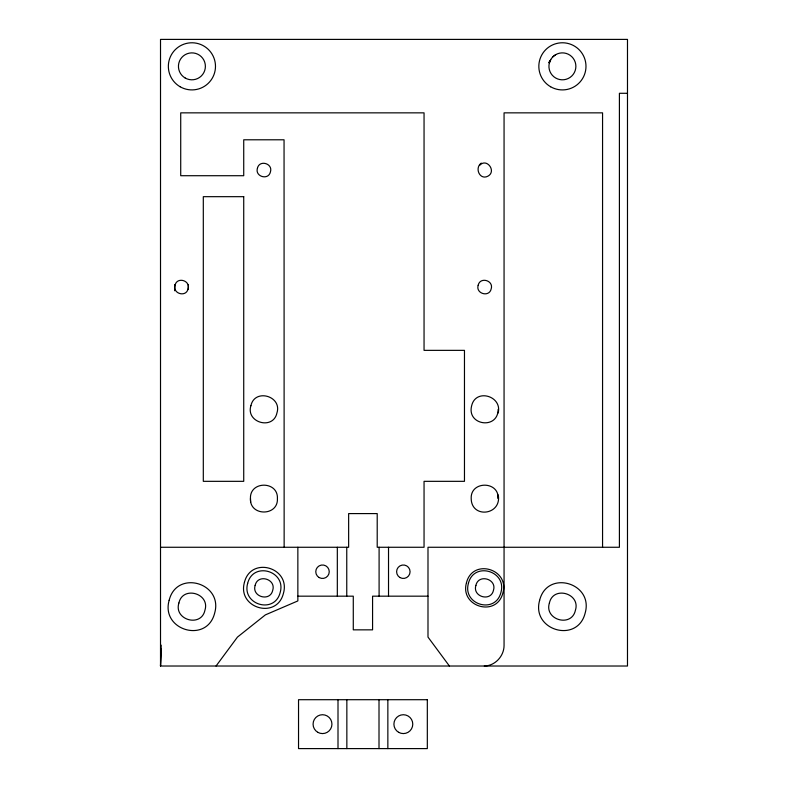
<?xml version="1.0" encoding="UTF-8"?>
<svg xmlns="http://www.w3.org/2000/svg" width="788" height="788" viewBox="0 0 788 788"><rect width="100%" height="100%" fill="white"/><g stroke="black" fill="none" stroke-linecap="round" stroke-linejoin="round"><path stroke-width="1.18" d="M188.283 284.606L188.283 289.521M174.857 284.616L174.67 290.752M161.136 645.126L160.516 666.018L627.484 666.018L627.484 39.4L160.516 39.4L160.516 666.018L161.166 648.8M498.44 496.144C500.735 515.401 471.441 518.474 471.204 498.587C470.278 480.719 499.08 480.719 498.154 498.587L498.154 494.913M250.456 498.587C249.53 480.719 278.331 480.719 277.406 498.587C278.331 516.455 249.53 516.455 250.456 498.587L250.643 502.251M498.154 409.307C498.144 429.972 466.437 425.471 471.667 405.692C475.706 388.09 502.537 396.039 498.154 412.981M549.394 62.863L550.733 59.612M479.912 165.116C486.885 157.777 496.647 171.321 488.048 176.108C479.813 180.639 474.277 167.982 481.281 163.086M548.694 62.656L550.054 60.627M216.05 666.018L237.464 637.088L265.369 614.886L297.854 600.929L297.854 547.266M552.88 56.815L555.668 54.677A13.475 13.475 0 0 1 575.88 66.35A13.475 13.475 0 0 1 555.668 78.012A13.475 13.475 0 0 1 555.668 54.677M484.295 666.018C495.061 665.899 504.024 656.138 504.064 645.52L504.064 112.851L602.564 112.851L602.564 547.266M627.484 93.289L619.407 93.289L619.407 547.266L427.992 547.266L427.992 637.088L449.406 666.018M160.516 547.266L348.641 547.266L348.641 513.589L377.206 513.589L377.206 547.266L424.052 547.266L424.052 481.33L464.467 481.33L464.467 350.355L424.052 350.355L424.052 112.851L180.718 112.851L180.718 175.714L243.728 175.714L243.728 139.791L284.054 139.791L284.143 547.266M297.854 596.171L353.28 596.171L353.28 629.848L372.576 629.848L372.576 596.171L427.992 596.171M388.523 547.266L388.523 596.171M387.854 699.705L387.854 748.6M379.097 547.266L379.097 596.171M379.008 699.705L379.008 748.6M346.848 699.705L346.848 748.6M346.759 547.266L346.759 596.171M338.003 699.705L338.003 748.6M337.323 547.266L337.323 596.171M175.044 285.256C172.345 293.697 186.185 297.677 188.056 288.871C190.755 280.439 176.916 276.45 175.044 285.256M169.144 600.318C160.565 630.38 207.086 643.983 214.691 612.975C223.27 582.903 176.739 569.31 169.144 600.318M178.896 603.027C173.498 619.9 201.176 627.869 204.929 610.257C210.327 593.394 182.649 585.425 178.896 603.027M257.43 168.248C254.731 176.679 268.56 180.669 270.442 171.863C273.141 163.431 259.301 159.442 257.43 168.248M250.919 405.692C245.521 422.565 273.2 430.534 276.943 412.932C282.35 396.059 254.672 388.09 250.919 405.692M244.418 582.43C237.06 608.208 276.943 619.861 283.453 593.285C290.802 567.508 250.929 555.855 244.418 582.43M247.668 583.337C241.542 604.82 274.776 614.532 280.203 592.379C286.33 570.906 253.096 561.194 247.668 583.337M255.145 585.415C251.5 596.812 270.185 602.18 272.717 590.301C276.361 578.914 257.676 573.536 255.145 585.415M478.168 285.256C475.469 293.697 489.309 297.677 491.19 288.871C493.889 280.439 480.05 276.45 478.168 285.256M466.457 582.795C459.601 606.849 496.824 617.723 502.902 592.921C509.757 568.867 472.534 557.993 466.457 582.795M468.417 583.337C462.28 604.82 495.514 614.532 500.941 592.379C507.068 570.906 473.834 561.194 468.417 583.337M475.893 585.415C472.248 596.812 490.934 602.18 493.465 590.301C497.11 578.914 478.424 573.536 475.893 585.415M539.632 600.318C531.053 630.38 577.584 643.983 585.179 612.975C593.758 582.903 547.227 569.31 539.632 600.318M549.394 603.027C543.996 619.9 571.664 627.869 575.417 610.257C580.815 593.394 553.146 585.425 549.394 603.027M243.728 196.675L203.304 196.675L203.304 481.33L243.728 481.33L243.728 196.675M427.323 699.705L298.534 699.705L298.534 748.6L427.323 748.6L427.323 699.705M319.14 577.555A6.737 6.737 0 0 0 329.246 571.714A6.737 6.737 0 0 0 319.14 565.882A6.737 6.737 0 0 0 319.14 577.555M399.979 577.555A6.737 6.737 0 0 0 410.075 571.714A6.737 6.737 0 0 0 399.979 565.882A6.737 6.737 0 0 0 399.979 577.555M180.127 86.759A23.581 23.581 0 0 0 215.488 66.35A23.581 23.581 0 0 0 180.127 45.931A23.581 23.581 0 0 0 180.127 86.759M550.615 86.759A23.581 23.581 0 0 0 585.986 66.35A23.581 23.581 0 0 0 550.615 45.931A23.581 23.581 0 0 0 550.615 86.759M185.18 78.012A13.475 13.475 0 0 0 205.382 66.35A13.475 13.475 0 0 0 185.18 54.677A13.475 13.475 0 0 0 185.18 78.012M317.791 732.318A9.426 9.426 0 0 0 331.935 724.152A9.426 9.426 0 0 0 317.791 715.987A9.426 9.426 0 0 0 317.791 732.318M398.63 732.318A9.426 9.426 0 0 0 412.774 724.152A9.426 9.426 0 0 0 398.63 715.987A9.426 9.426 0 0 0 398.63 732.318"/></g></svg>
